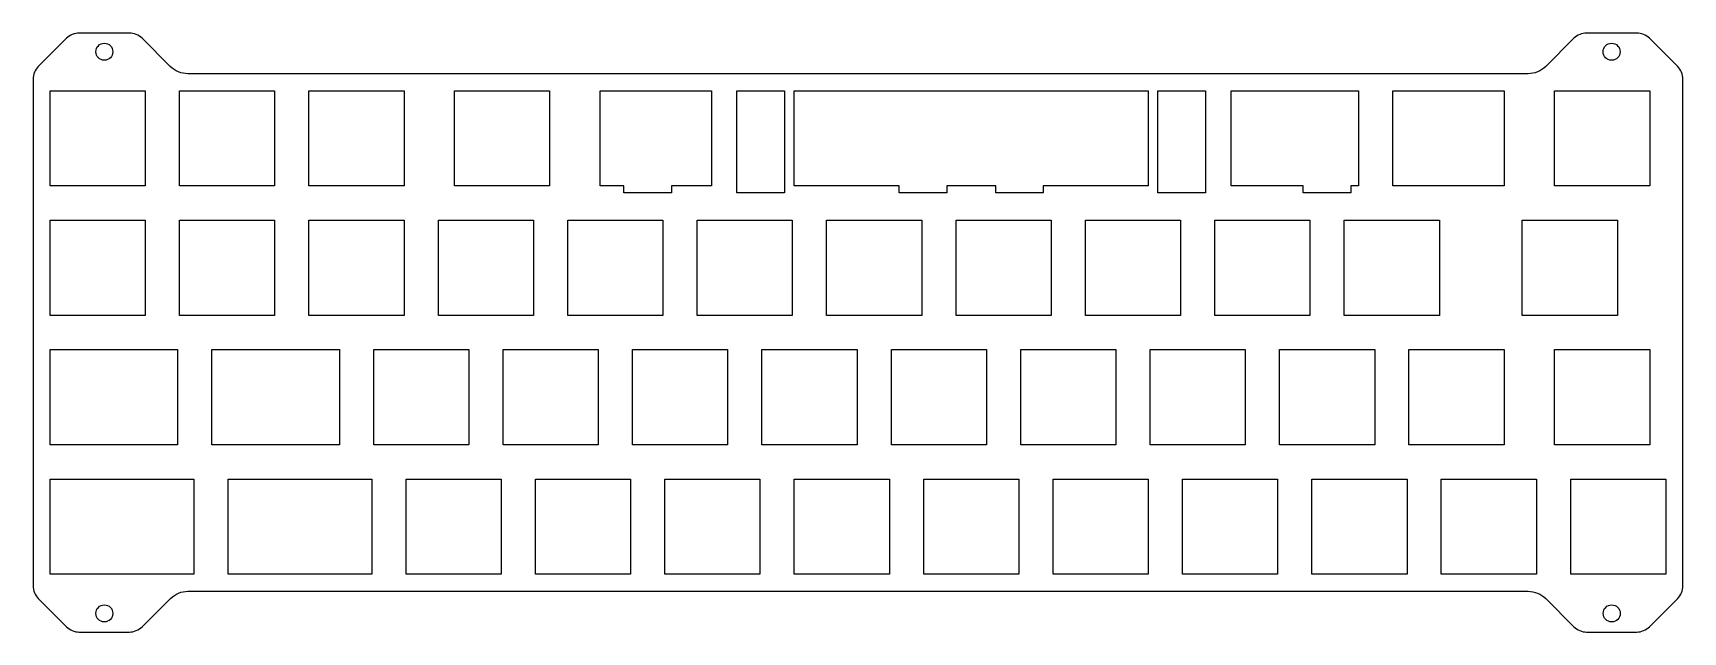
# Model space of a CAD drawing. Header units: millimetres. Extents: x -233 to 10, y -16 to 73.
import ezdxf

# ---------------------------------------------------------------- set-up
doc = ezdxf.new("R2010")
doc.units = ezdxf.units.MM
doc.layers.get('0').update_dxf_attribs({"linetype": 'CONTINUOUS'})

msp = doc.modelspace()

# ---------------------------------------------------------------- linework, layer by layer
msp.add_lwpolyline([(-210.55, -9.53), (-13.29, -9.53, -0.198912), (-10.69, -10.6), (-6.55, -14.74, 0.198912), (-4.66, -15.53), (2.71, -15.53, 0.198912), (4.6, -14.74), (8.74, -10.6, 0.198912), (9.52, -8.71), (9.52, 65.86, 0.198912), (8.74, 67.75), (4.6, 71.89, 0.198912), (2.71, 72.67), (-4.66, 72.67, 0.198912), (-6.55, 71.89), (-10.69, 67.75, -0.198912), (-13.29, 66.67), (-210.55, 66.67, -0.198912), (-213.15, 67.75), (-217.29, 71.89, 0.198912), (-219.18, 72.67), (-226.55, 72.67, 0.198912), (-228.44, 71.89), (-232.58, 67.75, 0.198912), (-233.36, 65.86), (-233.36, -8.71, 0.198912), (-232.58, -10.6), (-228.44, -14.74, 0.198912), (-226.55, -15.53), (-219.18, -15.53, 0.198912), (-217.29, -14.74), (-213.11, -10.57, 0.00003), (-213.11, -10.57, -0.195722)], format="xyb", close=True)
for points in [[(-216.84, 64.15), (-216.84, 50.15), (-230.84, 50.15), (-230.84, 64.15)], [(-197.79, 50.15), (-211.79, 50.15), (-211.79, 64.15), (-197.79, 64.15)], [(-178.74, 50.15), (-192.74, 50.15), (-192.74, 64.15), (-178.74, 64.15)], [(-157.31, 50.15), (-171.31, 50.15), (-171.31, 64.15), (-157.31, 64.15)], [(-133.49, 64.15), (-133.49, 50.15), (-139.37, 50.15), (-139.37, 49.15), (-146.37, 49.15), (-146.37, 50.15), (-149.88, 50.15), (-149.88, 64.15)], [(-129.74, 64.15), (-122.74, 64.15), (-122.74, 49.15), (-129.74, 49.15)], [(-69.2, 64.15), (-69.2, 50.15), (-84.64, 50.15), (-84.64, 49.15), (-91.64, 49.15), (-91.64, 50.15), (-98.86, 50.15), (-98.86, 49.15), (-105.86, 49.15), (-105.86, 50.15), (-121.3, 50.15), (-121.3, 64.15)], [(-67.76, 49.15), (-67.76, 64.15), (-60.76, 64.15), (-60.76, 49.15)], [(-57.01, 64.15), (-38.24, 64.15), (-38.24, 50.15), (-39.37, 50.15), (-39.37, 49.15), (-46.37, 49.15), (-46.37, 50.15), (-57.01, 50.15)], [(-33.19, 50.15), (-33.19, 64.15), (-16.81, 64.15), (-16.81, 50.15)], [(-9.38, 64.15), (4.62, 64.15), (4.62, 50.15), (-9.38, 50.15)], [(-230.84, 31.1), (-230.84, 45.1), (-216.84, 45.1), (-216.84, 31.1)], [(-211.79, 31.1), (-211.79, 45.1), (-197.79, 45.1), (-197.79, 31.1)], [(-192.74, 31.1), (-192.74, 45.1), (-178.74, 45.1), (-178.74, 31.1)], [(-173.69, 45.1), (-159.69, 45.1), (-159.69, 31.1), (-173.69, 31.1)], [(-140.64, 31.1), (-154.64, 31.1), (-154.64, 45.1), (-140.64, 45.1)], [(-135.59, 31.1), (-135.59, 45.1), (-121.59, 45.1), (-121.59, 31.1)], [(-102.54, 45.1), (-102.54, 31.1), (-116.54, 31.1), (-116.54, 45.1)], [(-97.49, 45.1), (-83.49, 45.1), (-83.49, 31.1), (-97.49, 31.1)], [(-78.44, 31.1), (-78.44, 45.1), (-64.44, 45.1), (-64.44, 31.1)], [(-45.39, 31.1), (-59.39, 31.1), (-59.39, 45.1), (-45.39, 45.1)], [(-26.34, 31.1), (-40.34, 31.1), (-40.34, 45.1), (-26.34, 45.1)], [(-0.14, 31.1), (-14.14, 31.1), (-14.14, 45.1), (-0.14, 45.1)], [(-230.84, 26.05), (-212.07, 26.05), (-212.07, 12.05), (-230.84, 12.05)], [(-207.03, 12.05), (-207.03, 26.05), (-188.26, 26.05), (-188.26, 12.05)], [(-169.21, 12.05), (-183.21, 12.05), (-183.21, 26.05), (-169.21, 26.05)], [(-164.16, 12.05), (-164.16, 26.05), (-150.16, 26.05), (-150.16, 12.05)], [(-145.11, 26.05), (-131.11, 26.05), (-131.11, 12.05), (-145.11, 12.05)], [(-126.06, 26.05), (-112.06, 26.05), (-112.06, 12.05), (-126.06, 12.05)], [(-93.01, 26.05), (-93.01, 12.05), (-107.01, 12.05), (-107.01, 26.05)], [(-87.96, 26.05), (-73.96, 26.05), (-73.96, 12.05), (-87.96, 12.05)], [(-68.91, 26.05), (-54.91, 26.05), (-54.91, 12.05), (-68.91, 12.05)], [(-49.86, 12.05), (-49.86, 26.05), (-35.86, 26.05), (-35.86, 12.05)], [(-16.81, 12.05), (-30.81, 12.05), (-30.81, 26.05), (-16.81, 26.05)], [(-9.38, 26.05), (4.62, 26.05), (4.62, 12.05), (-9.38, 12.05)], [(-209.69, 7), (-209.69, -7), (-230.84, -7), (-230.84, 7)], [(-204.64, -7), (-204.64, 7), (-183.5, 7), (-183.5, -7)], [(-178.45, 7), (-164.45, 7), (-164.45, -7), (-178.45, -7)], [(-159.4, 7), (-145.4, 7), (-145.4, -7), (-159.4, -7)], [(-126.35, -7), (-140.35, -7), (-140.35, 7), (-126.35, 7)], [(-107.3, 7), (-107.3, -7), (-121.3, -7), (-121.3, 7)], [(-102.25, -7), (-102.25, 7), (-88.25, 7), (-88.25, -7)], [(-69.2, 7), (-69.2, -7), (-83.2, -7), (-83.2, 7)], [(-50.15, -7), (-64.15, -7), (-64.15, 7), (-50.15, 7)], [(-31.1, 7), (-31.1, -7), (-45.1, -7), (-45.1, 7)], [(-26.05, -7), (-26.05, 7), (-12.05, 7), (-12.05, -7)], [(-7, -7), (-7, 7), (7, 7), (7, -7)]]:
    msp.add_lwpolyline(points, close=True)
for centre in [(-222.86, 69.92), (-0.98, 69.92), (-222.86, -12.78), (-0.97, -12.78)]:
    msp.add_circle(centre, 1.25)

doc.saveas('drawing.dxf')
